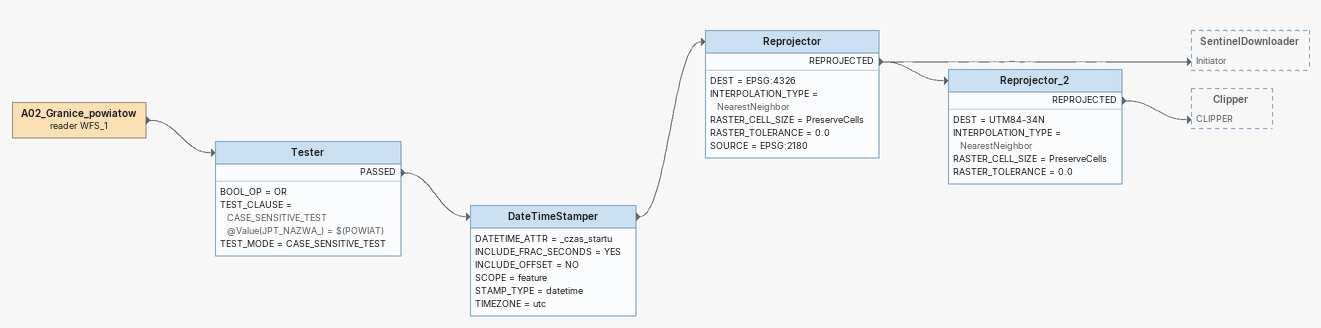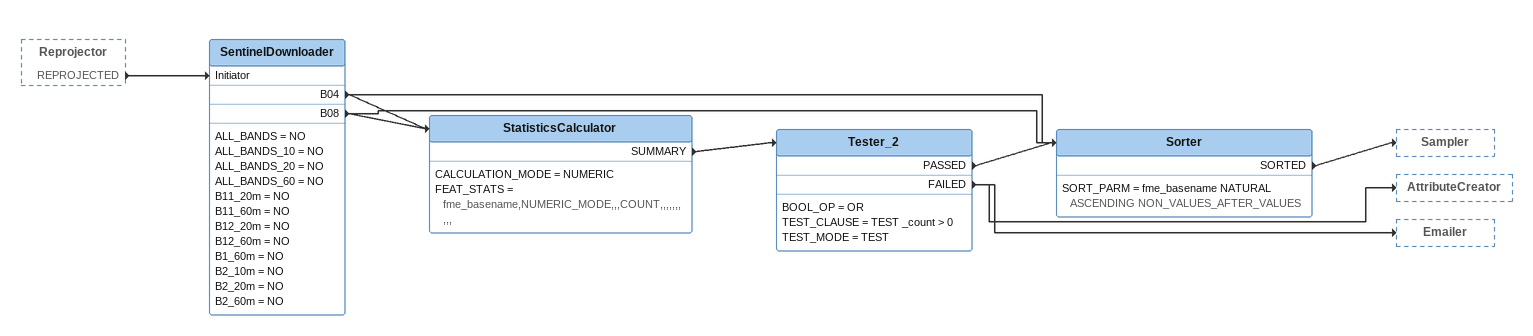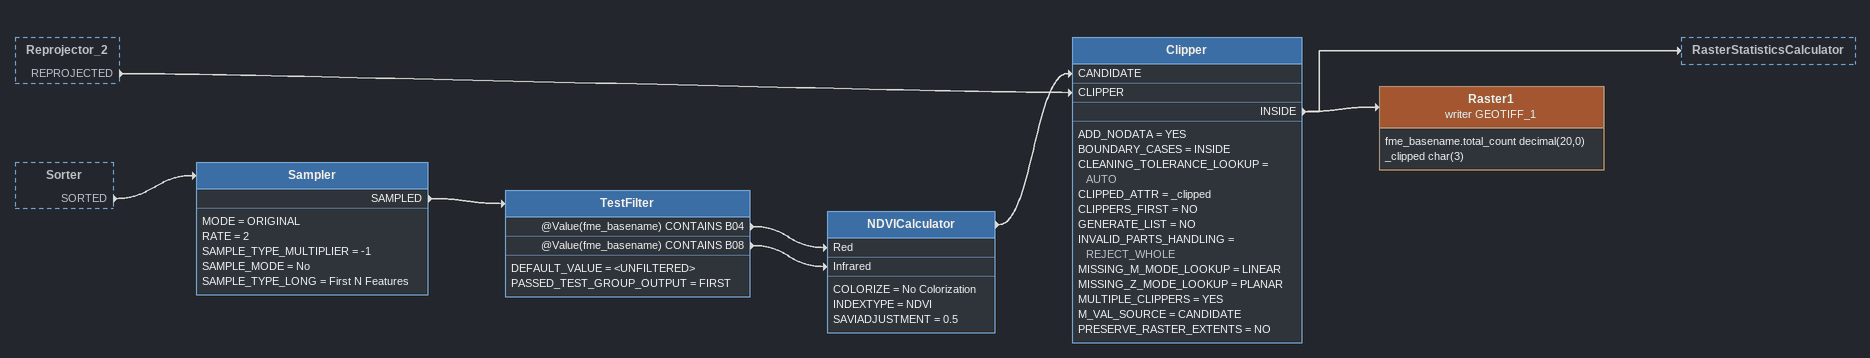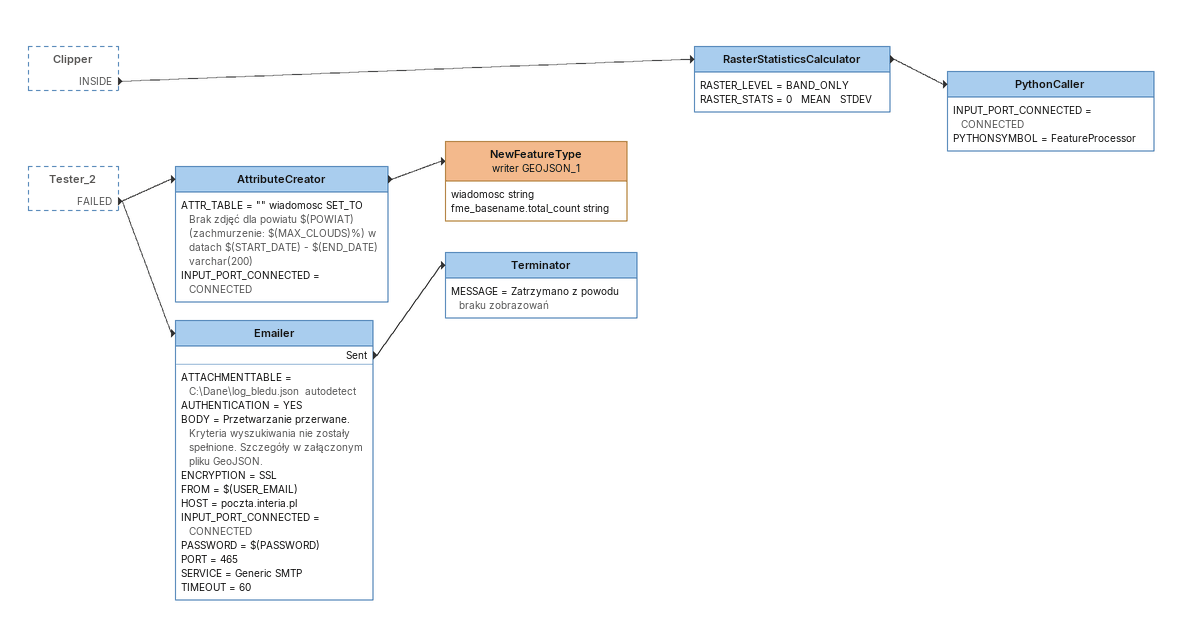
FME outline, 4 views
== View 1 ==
A02_Granice_powiatow (reader WFS_1)
    -> Tester
Tester
    BOOL_OP = OR
    TEST_CLAUSE = CASE_SENSITIVE_TEST @Value(JPT_NAZWA_) = $(POWIAT)
    TEST_MODE = CASE_SENSITIVE_TEST
    PASSED -> DateTimeStamper
DateTimeStamper
    DATETIME_ATTR = _czas_startu
    INCLUDE_FRAC_SECONDS = YES
    INCLUDE_OFFSET = NO
    SCOPE = feature
    STAMP_TYPE = datetime
    TIMEZONE = utc
    -> Reprojector
Reprojector
    DEST = EPSG:4326
    INTERPOLATION_TYPE = NearestNeighbor
    RASTER_CELL_SIZE = PreserveCells
    RASTER_TOLERANCE = 0.0
    SOURCE = EPSG:2180
    REPROJECTED -> SentinelDownloader [Initiator]
    REPROJECTED -> Reprojector_2
Reprojector_2
    DEST = UTM84-34N
    INTERPOLATION_TYPE = NearestNeighbor
    RASTER_CELL_SIZE = PreserveCells
    RASTER_TOLERANCE = 0.0
    REPROJECTED -> Clipper [CLIPPER]

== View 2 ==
Reprojector [outside]
    REPROJECTED -> SentinelDownloader [Initiator]
SentinelDownloader
    ALL_BANDS = NO
    ALL_BANDS_10 = NO
    ALL_BANDS_20 = NO
    ALL_BANDS_60 = NO
    B11_20m = NO
    B11_60m = NO
    B12_20m = NO
    B12_60m = NO
    B1_60m = NO
    B2_10m = NO
    B2_20m = NO
    B2_60m = NO
    B04 -> StatisticsCalculator
    B04 -> Sorter
    B08 -> StatisticsCalculator
    B08 -> Sorter
StatisticsCalculator
    CALCULATION_MODE = NUMERIC
    FEAT_STATS = fme_basename,NUMERIC_MODE,,,COUNT,,,,,,,,,,
    SUMMARY -> Tester_2
Tester_2
    BOOL_OP = OR
    TEST_CLAUSE = TEST _count > 0
    TEST_MODE = TEST
    PASSED -> Sorter
    FAILED -> AttributeCreator
    FAILED -> Emailer
Sorter
    SORT_PARM = fme_basename NATURAL ASCENDING NON_VALUES_AFTER_VALUES
    SORTED -> Sampler

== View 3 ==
Reprojector_2 [outside]
    REPROJECTED -> Clipper [CLIPPER]
Sorter [outside]
    SORTED -> Sampler
Sampler
    MODE = ORIGINAL
    RATE = 2
    SAMPLE_TYPE_MULTIPLIER = -1
    SAMPLE_MODE = No
    SAMPLE_TYPE_LONG = First N Features
    SAMPLED -> TestFilter
TestFilter
    DEFAULT_VALUE = <UNFILTERED>
    PASSED_TEST_GROUP_OUTPUT = FIRST
    @Value(fme_basename) CONTAINS B04 -> NDVICalculator [Red]
    @Value(fme_basename) CONTAINS B08 -> NDVICalculator [Infrared]
NDVICalculator
    COLORIZE = No Colorization
    INDEXTYPE = NDVI
    SAVIADJUSTMENT = 0.5
    -> Clipper [CANDIDATE]
Clipper
    ADD_NODATA = YES
    BOUNDARY_CASES = INSIDE
    CLEANING_TOLERANCE_LOOKUP = AUTO
    CLIPPED_ATTR = _clipped
    CLIPPERS_FIRST = NO
    GENERATE_LIST = NO
    INVALID_PARTS_HANDLING = REJECT_WHOLE
    MISSING_M_MODE_LOOKUP = LINEAR
    MISSING_Z_MODE_LOOKUP = PLANAR
    MULTIPLE_CLIPPERS = YES
    M_VAL_SOURCE = CANDIDATE
    PRESERVE_RASTER_EXTENTS = NO
    INSIDE -> RasterStatisticsCalculator
    INSIDE -> Raster1 (writer GEOTIFF_1)
Raster1 (writer GEOTIFF_1)
    attributes: fme_basename.total_count decimal(20,0), _clipped char(3)

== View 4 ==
Clipper [outside]
    INSIDE -> RasterStatisticsCalculator
Tester_2 [outside]
    FAILED -> AttributeCreator
    FAILED -> Emailer
RasterStatisticsCalculator
    RASTER_LEVEL = BAND_ONLY
    RASTER_STATS = 0   MEAN   STDEV
    -> PythonCaller
PythonCaller
    INPUT_PORT_CONNECTED = CONNECTED
    PYTHONSYMBOL = FeatureProcessor
AttributeCreator
    ATTR_TABLE = "" wiadomosc SET_TO Brak zdjęć dla powiatu $(POWIAT) (zachmurzenie: $(MAX_CLOUDS)%) w datach $(START_DATE) - $(END_DATE) varchar(200)
    INPUT_PORT_CONNECTED = CONNECTED
    -> NewFeatureType (writer GEOJSON_1)
NewFeatureType (writer GEOJSON_1)
    attributes: wiadomosc string, fme_basename.total_count string
Emailer
    ATTACHMENTTABLE = C:\Dane\log_bledu.json  autodetect
    AUTHENTICATION = YES
    BODY = Przetwarzanie przerwane. Kryteria wyszukiwania nie zostały spełnione. Szczegóły w załączonym pliku GeoJSON.
    ENCRYPTION = SSL
    FROM = $(USER_EMAIL)
    HOST = poczta.interia.pl
    INPUT_PORT_CONNECTED = CONNECTED
    PASSWORD = $(PASSWORD)
    PORT = 465
    SERVICE = Generic SMTP
    TIMEOUT = 60
    Sent -> Terminator
Terminator
    MESSAGE = Zatrzymano z powodu braku zobrazowań
